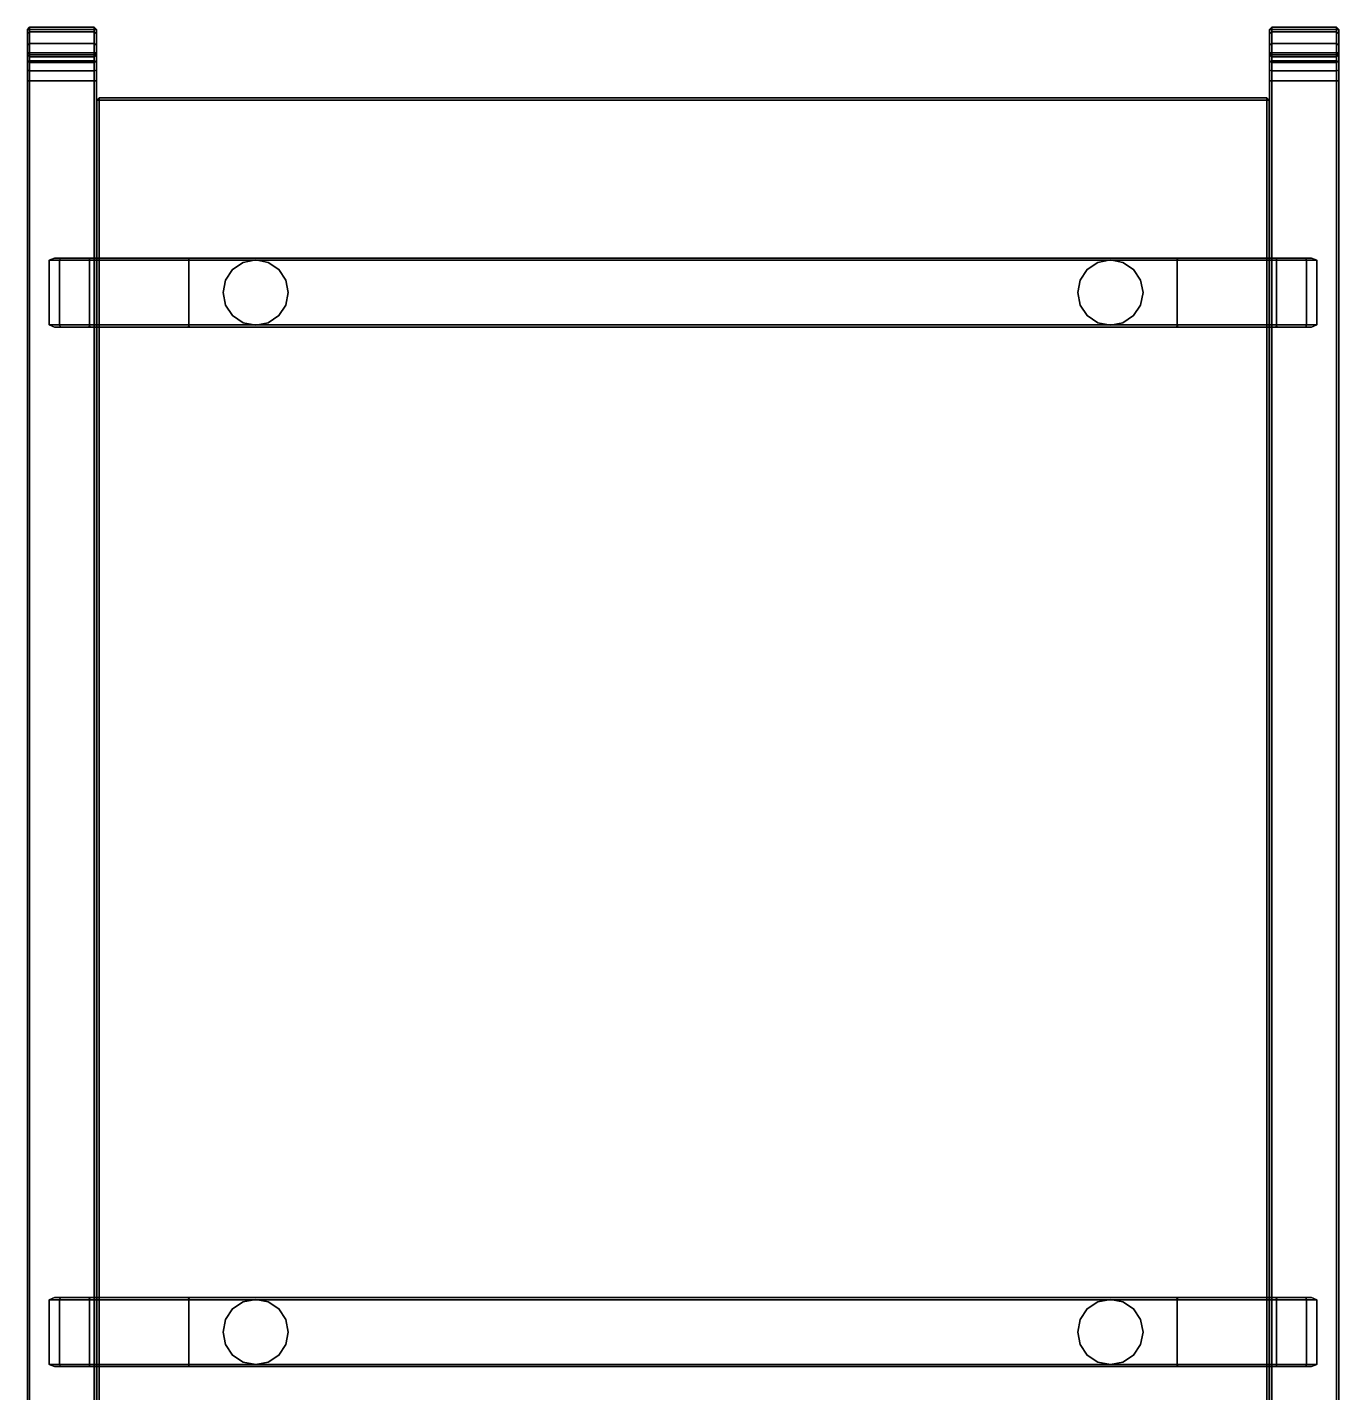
# Model space of a CAD drawing. Header units: metres. Extents: x 270 to 916, y 105 to 559.
# Drawn here: x 321.53 to 345.27, y 242.04 to 266.76 of the extents above; entities that cross this region are included whole.
import ezdxf

# ---------------------------------------------------------------- set-up
doc = ezdxf.new("R2010")
doc.units = ezdxf.units.M
doc.header["$MEASUREMENT"] = 0
for name, color, linetype in [('Furniture', 30, 'Continuous'), ('Table-Glass', 7, 'Continuous'), ('Table-Legs', 253, 'Continuous')]:
    doc.layers.add(name, color=color, linetype=linetype)

# ---------------------------------------------------------------- blocks, each defined once
blk = doc.blocks.new('Table')
at = {"layer": 'Table-Glass'}
for points in [[(-22.303, 10.57, 13.937), (-22.303, 10.61, 13.897), (-22.343, 10.57, 13.897), (-22.303, 10.57, 13.937)], [(-22.343, 10.57, 13.583), (-22.303, 10.61, 13.583), (-22.303, 10.57, 13.543)], [(-22.343, 10.57, 13.897), (-22.303, 10.61, 13.897), (-22.303, 10.61, 13.583), (-22.343, 10.57, 13.583)], [(-22.303, 10.57, 13.937), (-22.343, 10.57, 13.897), (-22.343, -10.571, 13.897), (-22.303, -10.571, 13.937)], [(-22.343, -10.571, 13.583), (-22.343, 10.57, 13.583), (-22.303, 10.57, 13.543), (-22.303, -10.571, 13.543)], [(-22.343, 10.57, 13.583), (-22.343, -10.571, 13.583), (-22.343, -10.571, 13.897), (-22.343, 10.57, 13.897)], [(22.302, 10.57, 13.937), (22.302, 10.61, 13.897), (-22.303, 10.61, 13.897), (-22.303, 10.57, 13.937)], [(-22.303, 10.61, 13.583), (22.302, 10.61, 13.583), (22.302, 10.57, 13.543), (-22.303, 10.57, 13.543)], [(22.302, 10.61, 13.897), (22.302, 10.61, 13.583), (-22.303, 10.61, 13.583), (-22.303, 10.61, 13.897)], [(-22.303, -10.571, 13.937), (22.302, -10.571, 13.937), (22.302, 10.57, 13.937), (-22.303, 10.57, 13.937)], [(22.302, 10.57, 13.543), (22.302, -10.571, 13.543), (-22.303, -10.571, 13.543), (-22.303, 10.57, 13.543)], [(-22.303, -10.571, 13.937), (-22.343, -10.571, 13.897), (-22.303, -10.611, 13.897), (-22.303, -10.571, 13.937)], [(-22.303, -10.611, 13.583), (-22.343, -10.571, 13.583), (-22.303, -10.571, 13.543)], [(-22.303, -10.611, 13.897), (-22.343, -10.571, 13.897), (-22.343, -10.571, 13.583), (-22.303, -10.611, 13.583)], [(-22.303, -10.571, 13.937), (-22.303, -10.611, 13.897), (22.302, -10.611, 13.897), (22.302, -10.571, 13.937)], [(22.302, -10.611, 13.583), (-22.303, -10.611, 13.583), (-22.303, -10.571, 13.543), (22.302, -10.571, 13.543)], [(22.302, -10.611, 13.897), (-22.303, -10.611, 13.897), (-22.303, -10.611, 13.583), (22.302, -10.611, 13.583)]]:
    blk.add_3dface(points, dxfattribs=at)
at = {"layer": 'Table-Legs'}
for points in [[(-23.582, 11.83, 0.12), (-23.622, 11.83, 0.16), (-23.582, 11.87, 0.16)], [(-23.582, 11.87, 0.08), (-23.622, 11.83, 0.08), (-23.582, 11.83, 0.12), (-23.582, 11.87, 0.08)], [(-23.582, 11.87, 0.08), (-23.582, 11.87, 0), (-23.622, 11.83, 0), (-23.622, 11.83, 0.08)], [(-23.54, 11.83, 13.358), (-23.503, 11.87, 13.342), (-23.582, 11.87, 12.995), (-23.622, 11.83, 12.996)], [(-23.622, 11.83, 12.996), (-23.582, 11.87, 12.995), (-23.582, 11.87, 0.16), (-23.622, 11.83, 0.16)], [(-23.162, 11.87, 0.16), (-23.162, 11.83, 0.12), (-23.582, 11.83, 0.12), (-23.582, 11.87, 0.16)], [(-23.582, 11.83, 0.12), (-23.162, 11.83, 0.12), (-23.162, 11.87, 0.08), (-23.582, 11.87, 0.08)], [(-23.582, 11.87, 0), (-23.582, 11.87, 0.08), (-23.162, 11.87, 0.08), (-23.162, 11.87, 0)], [(-23.503, 11.87, 13.342), (-23.123, 11.87, 13.161), (-23.162, 11.87, 12.966), (-23.582, 11.87, 12.995)], [(-23.582, 11.87, 12.995), (-23.162, 11.87, 12.966), (-23.162, 11.87, 0.16), (-23.582, 11.87, 0.16)], [(-23.327, 11.83, 13.663), (-23.299, 11.87, 13.634), (-23.503, 11.87, 13.342), (-23.54, 11.83, 13.358)], [(-23.299, 11.87, 13.634), (-23.013, 11.87, 13.327), (-23.123, 11.87, 13.161), (-23.503, 11.87, 13.342)], [(-23.016, 11.83, 13.865), (-23.001, 11.87, 13.828), (-23.299, 11.87, 13.634), (-23.327, 11.83, 13.663)], [(-23.001, 11.87, 13.828), (-22.847, 11.87, 13.438), (-23.013, 11.87, 13.327), (-23.299, 11.87, 13.634)], [(-23.162, 11.87, 0.16), (-23.122, 11.83, 0.16), (-23.162, 11.83, 0.12), (-23.162, 11.87, 0.16)], [(-23.162, 11.83, 0.12), (-23.122, 11.83, 0.08), (-23.162, 11.87, 0.08)], [(-23.122, 11.83, 0.08), (-23.122, 11.83, 0), (-23.162, 11.87, 0), (-23.162, 11.87, 0.08)], [(-23.123, 11.87, 13.161), (-23.086, 11.83, 13.146), (-23.122, 11.83, 12.966), (-23.162, 11.87, 12.966)], [(-23.162, 11.87, 12.966), (-23.122, 11.83, 12.966), (-23.122, 11.83, 0.16), (-23.162, 11.87, 0.16)], [(-23.013, 11.87, 13.327), (-22.984, 11.83, 13.299), (-23.086, 11.83, 13.146), (-23.123, 11.87, 13.161)], [(-22.652, 11.83, 13.937), (-22.652, 11.87, 13.897), (-23.001, 11.87, 13.828), (-23.016, 11.83, 13.865)], [(-22.847, 11.87, 13.438), (-22.832, 11.83, 13.401), (-22.984, 11.83, 13.299), (-23.013, 11.87, 13.327)], [(-22.652, 11.87, 13.897), (-22.652, 11.87, 13.477), (-22.847, 11.87, 13.438), (-23.001, 11.87, 13.828)], [(-22.652, 11.87, 13.477), (-22.652, 11.83, 13.437), (-22.832, 11.83, 13.401), (-22.847, 11.87, 13.438)], [(22.652, 11.87, 13.477), (22.652, 11.83, 13.437), (-22.652, 11.83, 13.437), (-22.652, 11.87, 13.477)], [(22.652, 11.87, 13.897), (22.652, 11.87, 13.477), (-22.652, 11.87, 13.477), (-22.652, 11.87, 13.897)], [(22.652, 11.83, 13.937), (22.652, 11.87, 13.897), (-22.652, 11.87, 13.897), (-22.652, 11.83, 13.937)], [(-23.582, 10.66, 0.12), (-23.622, 10.66, 0.16), (-23.622, 11.83, 0.16), (-23.582, 11.83, 0.12)], [(-23.622, 11.83, 0.08), (-23.622, 10.66, 0.08), (-23.582, 10.66, 0.12), (-23.582, 11.83, 0.12)], [(-23.622, 10.66, 0), (-23.622, 10.66, 0.08), (-23.622, 11.83, 0.08), (-23.622, 11.83, 0)], [(-23.54, 10.66, 13.358), (-23.54, 11.83, 13.358), (-23.622, 11.83, 12.996), (-23.622, 10.66, 12.996)], [(-23.622, 10.66, 12.996), (-23.622, 11.83, 12.996), (-23.622, 11.83, 0.16), (-23.622, 10.66, 0.16)], [(-23.327, 10.66, 13.663), (-23.327, 11.83, 13.663), (-23.54, 11.83, 13.358), (-23.54, 10.66, 13.358)], [(-23.016, 10.66, 13.865), (-23.016, 11.83, 13.865), (-23.327, 11.83, 13.663), (-23.327, 10.66, 13.663)], [(-23.162, 11.83, 0.12), (-23.122, 11.83, 0.16), (-23.122, 10.66, 0.16), (-23.162, 10.66, 0.12)], [(-23.122, 10.66, 0.08), (-23.122, 11.83, 0.08), (-23.162, 11.83, 0.12), (-23.162, 10.66, 0.12)], [(-23.122, 10.66, 0), (-23.122, 11.83, 0), (-23.122, 11.83, 0.08), (-23.122, 10.66, 0.08)], [(-23.086, 11.83, 13.146), (-23.086, 10.66, 13.146), (-23.122, 10.66, 12.966), (-23.122, 11.83, 12.966)], [(-23.122, 11.83, 12.966), (-23.122, 10.66, 12.966), (-23.122, 10.66, 0.16), (-23.122, 11.83, 0.16)], [(-22.984, 11.83, 13.299), (-22.984, 10.66, 13.299), (-23.086, 10.66, 13.146), (-23.086, 11.83, 13.146)], [(-22.652, 10.66, 13.937), (-22.652, 11.83, 13.937), (-23.016, 11.83, 13.865), (-23.016, 10.66, 13.865)], [(-22.832, 11.83, 13.401), (-22.832, 10.66, 13.401), (-22.984, 10.66, 13.299), (-22.984, 11.83, 13.299)], [(-22.652, 11.83, 13.437), (-22.652, 10.66, 13.437), (-22.832, 10.66, 13.401), (-22.832, 11.83, 13.401)], [(22.652, 11.83, 13.437), (22.652, 10.66, 13.437), (-22.652, 10.66, 13.437), (-22.652, 11.83, 13.437)], [(22.652, 10.66, 13.937), (22.652, 11.83, 13.937), (-22.652, 11.83, 13.937), (-22.652, 10.66, 13.937)], [(-19.404, 11.476, 13.437), (-19.444, 11.38, 13.397), (-19.444, 10.752, 13.397), (-19.404, 10.744, 13.437)], [(-19.404, 11.289, 13.249), (-19.444, 11.272, 13.289), (-19.444, 11.38, 13.397), (-19.404, 11.476, 13.437)], [(-18.234, 11.476, 13.437), (-19.404, 11.476, 13.437), (-19.404, 10.744, 13.437), (-18.234, 10.744, 13.437)], [(-18.234, 11.289, 13.249), (-19.404, 11.289, 13.249), (-19.404, 11.476, 13.437), (-18.234, 11.476, 13.437)], [(-18.194, 11.38, 13.397), (-18.234, 11.476, 13.437), (-18.234, 10.744, 13.437), (-18.194, 10.752, 13.397)], [(-18.194, 11.272, 13.289), (-18.234, 11.289, 13.249), (-18.234, 11.476, 13.437), (-18.194, 11.38, 13.397)], [(-0.585, 11.476, 13.437), (-0.625, 11.38, 13.397), (-0.625, 10.752, 13.397), (-0.585, 10.744, 13.437)], [(-0.585, 11.289, 13.249), (-0.625, 11.272, 13.289), (-0.625, 11.38, 13.397), (-0.585, 11.476, 13.437)], [(0.585, 11.476, 13.437), (-0.585, 11.476, 13.437), (-0.585, 10.744, 13.437), (0.585, 10.744, 13.437)], [(0.585, 11.289, 13.249), (-0.585, 11.289, 13.249), (-0.585, 11.476, 13.437), (0.585, 11.476, 13.437)], [(0.625, 11.38, 13.397), (0.585, 11.476, 13.437), (0.585, 10.744, 13.437), (0.625, 10.752, 13.397)], [(0.625, 11.272, 13.289), (0.585, 11.289, 13.249), (0.585, 11.476, 13.437), (0.625, 11.38, 13.397)], [(-19.404, 10.744, 13.249), (-19.444, 10.737, 13.289), (-19.444, 11.272, 13.289), (-19.404, 11.289, 13.249)], [(-18.234, 10.744, 13.249), (-19.404, 10.744, 13.249), (-19.404, 11.289, 13.249), (-18.234, 11.289, 13.249)], [(-18.194, 10.737, 13.289), (-18.234, 10.744, 13.249), (-18.234, 11.289, 13.249), (-18.194, 11.272, 13.289)], [(-0.585, 10.744, 13.249), (-0.625, 10.737, 13.289), (-0.625, 11.272, 13.289), (-0.585, 11.289, 13.249)], [(0.585, 10.744, 13.249), (-0.585, 10.744, 13.249), (-0.585, 11.289, 13.249), (0.585, 11.289, 13.249)], [(0.625, 10.737, 13.289), (0.585, 10.744, 13.249), (0.585, 11.289, 13.249), (0.625, 11.272, 13.289)], [(-23.582, 10.66, 0.12), (-23.582, 10.62, 0.16), (-23.622, 10.66, 0.16), (-23.582, 10.66, 0.12)], [(-23.622, 10.66, 0.08), (-23.582, 10.62, 0.08), (-23.582, 10.66, 0.12)], [(-23.582, 10.62, 0), (-23.582, 10.62, 0.08), (-23.622, 10.66, 0.08), (-23.622, 10.66, 0)], [(-23.622, 10.66, 0.16), (-23.582, 10.62, 0.16), (-23.582, 10.62, 12.995), (-23.622, 10.66, 12.996)], [(-23.622, 10.66, 12.996), (-23.582, 10.62, 12.995), (-23.503, 10.62, 13.342), (-23.54, 10.66, 13.358)], [(-23.162, 10.66, 0.12), (-23.162, 10.62, 0.16), (-23.582, 10.62, 0.16), (-23.582, 10.66, 0.12)], [(-23.582, 10.62, 0.08), (-23.162, 10.62, 0.08), (-23.162, 10.66, 0.12), (-23.582, 10.66, 0.12)], [(-23.582, 10.66, 0.12), (-23.162, 10.66, 0.12), (-23.162, 10.62, 0.16), (-23.582, 10.62, 0.16)], [(-23.54, 10.66, 13.358), (-23.503, 10.62, 13.342), (-23.299, 10.62, 13.634), (-23.327, 10.66, 13.663)], [(-23.327, 10.66, 13.663), (-23.299, 10.62, 13.634), (-23.001, 10.62, 13.828), (-23.016, 10.66, 13.865)], [(-23.162, 10.66, 0.12), (-23.122, 10.66, 0.16), (-23.162, 10.62, 0.16), (-23.162, 10.66, 0.12)], [(-23.162, 10.62, 0.08), (-23.122, 10.66, 0.08), (-23.162, 10.66, 0.12)], [(-23.122, 10.66, 0), (-23.122, 10.66, 0.08), (-23.162, 10.62, 0.08), (-23.162, 10.62, 0)], [(-23.162, 10.66, 0.12), (-23.122, 10.66, 0.16), (-23.162, 10.62, 0.16)], [(-23.162, 10.62, 0.16), (-23.122, 10.66, 0.16), (-23.122, 10.66, 12.966), (-23.162, 10.62, 12.966)], [(-23.162, 10.62, 12.966), (-23.122, 10.66, 12.966), (-23.086, 10.66, 13.146), (-23.123, 10.62, 13.161)], [(-23.123, 10.62, 13.161), (-23.086, 10.66, 13.146), (-22.984, 10.66, 13.299), (-23.013, 10.62, 13.327)], [(-23.016, 10.66, 13.865), (-23.001, 10.62, 13.828), (-22.652, 10.62, 13.897), (-22.652, 10.66, 13.937)], [(-23.013, 10.62, 13.327), (-22.984, 10.66, 13.299), (-22.832, 10.66, 13.401), (-22.847, 10.62, 13.438)], [(-22.847, 10.62, 13.438), (-22.832, 10.66, 13.401), (-22.652, 10.66, 13.437), (-22.652, 10.62, 13.477)], [(-22.652, 10.62, 13.477), (-22.652, 10.66, 13.437), (22.652, 10.66, 13.437), (22.652, 10.62, 13.477)], [(-22.652, 10.66, 13.937), (-22.652, 10.62, 13.897), (22.652, 10.62, 13.897), (22.652, 10.66, 13.937)], [(-19.404, 10.744, 13.437), (-19.444, 10.752, 13.397), (-19.444, 8.955, 12.68), (-19.404, 8.947, 12.72)], [(-19.404, 8.947, 12.533), (-19.444, 8.939, 12.573), (-19.444, 10.737, 13.289), (-19.404, 10.744, 13.249)], [(-18.234, 10.744, 13.437), (-19.404, 10.744, 13.437), (-19.404, 8.947, 12.72), (-18.234, 8.947, 12.72)], [(-18.234, 8.947, 12.533), (-19.404, 8.947, 12.533), (-19.404, 10.744, 13.249), (-18.234, 10.744, 13.249)], [(-18.194, 10.752, 13.397), (-18.234, 10.744, 13.437), (-18.234, 8.947, 12.72), (-18.194, 8.955, 12.68)], [(-18.194, 8.939, 12.573), (-18.234, 8.947, 12.533), (-18.234, 10.744, 13.249), (-18.194, 10.737, 13.289)], [(-0.585, 10.744, 13.437), (-0.625, 10.752, 13.397), (-0.625, 8.955, 12.68), (-0.585, 8.947, 12.72)], [(-0.585, 8.947, 12.533), (-0.625, 8.939, 12.573), (-0.625, 10.737, 13.289), (-0.585, 10.744, 13.249)], [(0.585, 10.744, 13.437), (-0.585, 10.744, 13.437), (-0.585, 8.947, 12.72), (0.585, 8.947, 12.72)], [(0.585, 8.947, 12.533), (-0.585, 8.947, 12.533), (-0.585, 10.744, 13.249), (0.585, 10.744, 13.249)], [(0.625, 10.752, 13.397), (0.585, 10.744, 13.437), (0.585, 8.947, 12.72), (0.625, 8.955, 12.68)], [(0.625, 8.939, 12.573), (0.585, 8.947, 12.533), (0.585, 10.744, 13.249), (0.625, 10.737, 13.289)], [(-23.582, 10.62, 0.08), (-23.582, 10.62, 0), (-23.162, 10.62, 0), (-23.162, 10.62, 0.08)], [(-23.582, 10.62, 0.16), (-23.162, 10.62, 0.16), (-23.162, 10.62, 12.966), (-23.582, 10.62, 12.995)], [(-23.582, 10.62, 12.995), (-23.162, 10.62, 12.966), (-23.123, 10.62, 13.161), (-23.503, 10.62, 13.342)], [(-23.503, 10.62, 13.342), (-23.123, 10.62, 13.161), (-23.013, 10.62, 13.327), (-23.299, 10.62, 13.634)], [(-23.299, 10.62, 13.634), (-23.013, 10.62, 13.327), (-22.847, 10.62, 13.438), (-23.001, 10.62, 13.828)], [(-23.001, 10.62, 13.828), (-22.847, 10.62, 13.438), (-22.652, 10.62, 13.477), (-22.652, 10.62, 13.897)], [(-22.652, 10.62, 13.897), (-22.652, 10.62, 13.477), (22.652, 10.62, 13.477), (22.652, 10.62, 13.897)], [(-19.404, 8.947, 12.72), (-19.444, 8.955, 12.68), (-19.444, -8.955, 12.68), (-19.404, -8.947, 12.72)], [(-19.404, -8.947, 12.533), (-19.444, -8.939, 12.573), (-19.444, 8.939, 12.573), (-19.404, 8.947, 12.533)], [(-18.234, 8.947, 12.72), (-19.404, 8.947, 12.72), (-19.404, -8.947, 12.72), (-18.234, -8.947, 12.72)], [(-18.234, -8.947, 12.533), (-19.404, -8.947, 12.533), (-19.404, 8.947, 12.533), (-18.234, 8.947, 12.533)], [(-18.194, 8.955, 12.68), (-18.234, 8.947, 12.72), (-18.234, -8.947, 12.72), (-18.194, -8.955, 12.68)], [(-18.194, -8.939, 12.573), (-18.234, -8.947, 12.533), (-18.234, 8.947, 12.533), (-18.194, 8.939, 12.573)], [(-0.585, 8.947, 12.72), (-0.625, 8.955, 12.68), (-0.625, -8.955, 12.68), (-0.585, -8.947, 12.72)], [(-0.585, -8.947, 12.533), (-0.625, -8.939, 12.573), (-0.625, 8.939, 12.573), (-0.585, 8.947, 12.533)], [(0.585, 8.947, 12.72), (-0.585, 8.947, 12.72), (-0.585, -8.947, 12.72), (0.585, -8.947, 12.72)], [(0.585, -8.947, 12.533), (-0.585, -8.947, 12.533), (-0.585, 8.947, 12.533), (0.585, 8.947, 12.533)], [(0.625, 8.955, 12.68), (0.585, 8.947, 12.72), (0.585, -8.947, 12.72), (0.625, -8.955, 12.68)], [(0.625, -8.939, 12.573), (0.585, -8.947, 12.533), (0.585, 8.947, 12.533), (0.625, 8.939, 12.573)], [(-19.046, 8.282, 12.72), (-19.237, 8.154, 12.72), (-19.237, 8.154, 13.543), (-19.046, 8.282, 13.543)], [(-18.82, 8.327, 12.72), (-19.046, 8.282, 12.72), (-19.046, 8.282, 13.543), (-18.82, 8.327, 13.543)], [(-18.594, 8.282, 12.72), (-18.82, 8.327, 12.72), (-18.82, 8.327, 13.543), (-18.594, 8.282, 13.543)], [(-18.402, 8.154, 12.72), (-18.594, 8.282, 12.72), (-18.594, 8.282, 13.543), (-18.402, 8.154, 13.543)], [(-0.226, 8.282, 12.72), (-0.418, 8.154, 12.72), (-0.418, 8.154, 13.543), (-0.226, 8.282, 13.543)], [(0, 8.327, 12.72), (-0.226, 8.282, 12.72), (-0.226, 8.282, 13.543), (0, 8.327, 13.543)], [(0.226, 8.282, 12.72), (0, 8.327, 12.72), (0, 8.327, 13.543), (0.226, 8.282, 13.543)], [(0.417, 8.154, 12.72), (0.226, 8.282, 12.72), (0.226, 8.282, 13.543), (0.417, 8.154, 13.543)], [(-19.365, 7.962, 12.72), (-19.41, 7.736, 12.72), (-19.41, 7.736, 13.543), (-19.365, 7.962, 13.543)], [(-19.237, 8.154, 12.72), (-19.365, 7.962, 12.72), (-19.365, 7.962, 13.543), (-19.237, 8.154, 13.543)], [(-18.274, 7.962, 12.72), (-18.402, 8.154, 12.72), (-18.402, 8.154, 13.543), (-18.274, 7.962, 13.543)], [(-18.229, 7.736, 12.72), (-18.274, 7.962, 12.72), (-18.274, 7.962, 13.543), (-18.229, 7.736, 13.543)], [(-0.546, 7.962, 12.72), (-0.591, 7.736, 12.72), (-0.591, 7.736, 13.543), (-0.546, 7.962, 13.543)], [(-0.418, 8.154, 12.72), (-0.546, 7.962, 12.72), (-0.546, 7.962, 13.543), (-0.418, 8.154, 13.543)], [(0.545, 7.962, 12.72), (0.417, 8.154, 12.72), (0.417, 8.154, 13.543), (0.545, 7.962, 13.543)], [(0.59, 7.736, 12.72), (0.545, 7.962, 12.72), (0.545, 7.962, 13.543), (0.59, 7.736, 13.543)], [(-19.41, 7.736, 12.72), (-19.365, 7.51, 12.72), (-19.365, 7.51, 13.543), (-19.41, 7.736, 13.543)], [(-18.274, 7.51, 12.72), (-18.229, 7.736, 12.72), (-18.229, 7.736, 13.543), (-18.274, 7.51, 13.543)], [(-0.591, 7.736, 12.72), (-0.546, 7.51, 12.72), (-0.546, 7.51, 13.543), (-0.591, 7.736, 13.543)], [(0.545, 7.51, 12.72), (0.59, 7.736, 12.72), (0.59, 7.736, 13.543), (0.545, 7.51, 13.543)], [(-19.365, 7.51, 12.72), (-19.237, 7.319, 12.72), (-19.237, 7.319, 13.543), (-19.365, 7.51, 13.543)], [(-18.402, 7.319, 12.72), (-18.274, 7.51, 12.72), (-18.274, 7.51, 13.543), (-18.402, 7.319, 13.543)], [(-0.546, 7.51, 12.72), (-0.418, 7.319, 12.72), (-0.418, 7.319, 13.543), (-0.546, 7.51, 13.543)], [(0.417, 7.319, 12.72), (0.545, 7.51, 12.72), (0.545, 7.51, 13.543), (0.417, 7.319, 13.543)], [(-19.237, 7.319, 12.72), (-19.046, 7.191, 12.72), (-19.046, 7.191, 13.543), (-19.237, 7.319, 13.543)], [(-19.046, 7.191, 12.72), (-18.82, 7.146, 12.72), (-18.82, 7.146, 13.543), (-19.046, 7.191, 13.543)], [(-18.82, 7.146, 12.72), (-18.594, 7.191, 12.72), (-18.594, 7.191, 13.543), (-18.82, 7.146, 13.543)], [(-18.594, 7.191, 12.72), (-18.402, 7.319, 12.72), (-18.402, 7.319, 13.543), (-18.594, 7.191, 13.543)], [(-0.418, 7.319, 12.72), (-0.226, 7.191, 12.72), (-0.226, 7.191, 13.543), (-0.418, 7.319, 13.543)], [(-0.226, 7.191, 12.72), (0, 7.146, 12.72), (0, 7.146, 13.543), (-0.226, 7.191, 13.543)], [(0, 7.146, 12.72), (0.226, 7.191, 12.72), (0.226, 7.191, 13.543), (0, 7.146, 13.543)], [(0.226, 7.191, 12.72), (0.417, 7.319, 12.72), (0.417, 7.319, 13.543), (0.226, 7.191, 13.543)], [(-18.82, -7.146, 12.72), (-19.046, -7.191, 12.72), (-19.046, -7.191, 13.543), (-18.82, -7.146, 13.543)], [(-18.594, -7.191, 12.72), (-18.82, -7.146, 12.72), (-18.82, -7.146, 13.543), (-18.594, -7.191, 13.543)], [(0, -7.146, 12.72), (-0.226, -7.191, 12.72), (-0.226, -7.191, 13.543), (0, -7.146, 13.543)], [(0.226, -7.191, 12.72), (0, -7.146, 12.72), (0, -7.146, 13.543), (0.226, -7.191, 13.543)], [(-19.237, -7.319, 12.72), (-19.365, -7.51, 12.72), (-19.365, -7.51, 13.543), (-19.237, -7.319, 13.543)], [(-19.046, -7.191, 12.72), (-19.237, -7.319, 12.72), (-19.237, -7.319, 13.543), (-19.046, -7.191, 13.543)], [(-18.402, -7.319, 12.72), (-18.594, -7.191, 12.72), (-18.594, -7.191, 13.543), (-18.402, -7.319, 13.543)], [(-18.274, -7.51, 12.72), (-18.402, -7.319, 12.72), (-18.402, -7.319, 13.543), (-18.274, -7.51, 13.543)], [(-0.418, -7.319, 12.72), (-0.546, -7.51, 12.72), (-0.546, -7.51, 13.543), (-0.418, -7.319, 13.543)], [(-0.226, -7.191, 12.72), (-0.418, -7.319, 12.72), (-0.418, -7.319, 13.543), (-0.226, -7.191, 13.543)], [(0.417, -7.319, 12.72), (0.226, -7.191, 12.72), (0.226, -7.191, 13.543), (0.417, -7.319, 13.543)], [(0.545, -7.51, 12.72), (0.417, -7.319, 12.72), (0.417, -7.319, 13.543), (0.545, -7.51, 13.543)], [(-19.365, -7.51, 12.72), (-19.41, -7.736, 12.72), (-19.41, -7.736, 13.543), (-19.365, -7.51, 13.543)], [(-18.229, -7.736, 12.72), (-18.274, -7.51, 12.72), (-18.274, -7.51, 13.543), (-18.229, -7.736, 13.543)], [(-0.546, -7.51, 12.72), (-0.591, -7.736, 12.72), (-0.591, -7.736, 13.543), (-0.546, -7.51, 13.543)], [(0.59, -7.736, 12.72), (0.545, -7.51, 12.72), (0.545, -7.51, 13.543), (0.59, -7.736, 13.543)], [(-19.41, -7.736, 12.72), (-19.365, -7.962, 12.72), (-19.365, -7.962, 13.543), (-19.41, -7.736, 13.543)], [(-18.274, -7.962, 12.72), (-18.229, -7.736, 12.72), (-18.229, -7.736, 13.543), (-18.274, -7.962, 13.543)], [(-0.591, -7.736, 12.72), (-0.546, -7.962, 12.72), (-0.546, -7.962, 13.543), (-0.591, -7.736, 13.543)], [(0.545, -7.962, 12.72), (0.59, -7.736, 12.72), (0.59, -7.736, 13.543), (0.545, -7.962, 13.543)], [(-19.365, -7.962, 12.72), (-19.237, -8.154, 12.72), (-19.237, -8.154, 13.543), (-19.365, -7.962, 13.543)], [(-19.237, -8.154, 12.72), (-19.046, -8.282, 12.72), (-19.046, -8.282, 13.543), (-19.237, -8.154, 13.543)], [(-18.594, -8.282, 12.72), (-18.402, -8.154, 12.72), (-18.402, -8.154, 13.543), (-18.594, -8.282, 13.543)], [(-18.402, -8.154, 12.72), (-18.274, -7.962, 12.72), (-18.274, -7.962, 13.543), (-18.402, -8.154, 13.543)], [(-0.546, -7.962, 12.72), (-0.418, -8.154, 12.72), (-0.418, -8.154, 13.543), (-0.546, -7.962, 13.543)], [(-0.418, -8.154, 12.72), (-0.226, -8.282, 12.72), (-0.226, -8.282, 13.543), (-0.418, -8.154, 13.543)], [(0.226, -8.282, 12.72), (0.417, -8.154, 12.72), (0.417, -8.154, 13.543), (0.226, -8.282, 13.543)], [(0.417, -8.154, 12.72), (0.545, -7.962, 12.72), (0.545, -7.962, 13.543), (0.417, -8.154, 13.543)], [(-19.046, -8.282, 12.72), (-18.82, -8.327, 12.72), (-18.82, -8.327, 13.543), (-19.046, -8.282, 13.543)], [(-18.82, -8.327, 12.72), (-18.594, -8.282, 12.72), (-18.594, -8.282, 13.543), (-18.82, -8.327, 13.543)], [(-0.226, -8.282, 12.72), (0, -8.327, 12.72), (0, -8.327, 13.543), (-0.226, -8.282, 13.543)], [(0, -8.327, 12.72), (0.226, -8.282, 12.72), (0.226, -8.282, 13.543), (0, -8.327, 13.543)], [(-19.404, -10.744, 13.249), (-19.444, -10.737, 13.289), (-19.444, -8.939, 12.573), (-19.404, -8.947, 12.533)], [(-19.404, -8.947, 12.72), (-19.444, -8.955, 12.68), (-19.444, -10.752, 13.397), (-19.404, -10.744, 13.437)], [(-18.234, -8.947, 12.72), (-19.404, -8.947, 12.72), (-19.404, -10.744, 13.437), (-18.234, -10.744, 13.437)], [(-18.234, -10.744, 13.249), (-19.404, -10.744, 13.249), (-19.404, -8.947, 12.533), (-18.234, -8.947, 12.533)], [(-18.194, -10.737, 13.289), (-18.234, -10.744, 13.249), (-18.234, -8.947, 12.533), (-18.194, -8.939, 12.573)], [(-18.194, -8.955, 12.68), (-18.234, -8.947, 12.72), (-18.234, -10.744, 13.437), (-18.194, -10.752, 13.397)], [(-0.585, -10.744, 13.249), (-0.625, -10.737, 13.289), (-0.625, -8.939, 12.573), (-0.585, -8.947, 12.533)], [(-0.585, -8.947, 12.72), (-0.625, -8.955, 12.68), (-0.625, -10.752, 13.397), (-0.585, -10.744, 13.437)], [(0.585, -8.947, 12.72), (-0.585, -8.947, 12.72), (-0.585, -10.744, 13.437), (0.585, -10.744, 13.437)], [(0.585, -10.744, 13.249), (-0.585, -10.744, 13.249), (-0.585, -8.947, 12.533), (0.585, -8.947, 12.533)], [(0.625, -10.737, 13.289), (0.585, -10.744, 13.249), (0.585, -8.947, 12.533), (0.625, -8.939, 12.573)], [(0.625, -8.955, 12.68), (0.585, -8.947, 12.72), (0.585, -10.744, 13.437), (0.625, -10.752, 13.397)], [(-23.582, -10.66, 0.12), (-23.622, -10.66, 0.16), (-23.582, -10.62, 0.16)], [(-23.582, -10.62, 0.08), (-23.622, -10.66, 0.08), (-23.582, -10.66, 0.12), (-23.582, -10.62, 0.08)], [(-23.582, -10.62, 0.08), (-23.582, -10.62, 0), (-23.622, -10.66, 0), (-23.622, -10.66, 0.08)], [(-23.54, -10.66, 13.358), (-23.503, -10.62, 13.342), (-23.582, -10.62, 12.995), (-23.622, -10.66, 12.996)], [(-23.622, -10.66, 12.996), (-23.582, -10.62, 12.995), (-23.582, -10.62, 0.16), (-23.622, -10.66, 0.16)], [(-23.162, -10.62, 0.16), (-23.162, -10.66, 0.12), (-23.582, -10.66, 0.12), (-23.582, -10.62, 0.16)], [(-23.582, -10.66, 0.12), (-23.162, -10.66, 0.12), (-23.162, -10.62, 0.08), (-23.582, -10.62, 0.08)], [(-23.582, -10.62, 0), (-23.582, -10.62, 0.08), (-23.162, -10.62, 0.08), (-23.162, -10.62, 0)], [(-23.503, -10.62, 13.342), (-23.123, -10.62, 13.161), (-23.162, -10.62, 12.966), (-23.582, -10.62, 12.995)], [(-23.582, -10.62, 12.995), (-23.162, -10.62, 12.966), (-23.162, -10.62, 0.16), (-23.582, -10.62, 0.16)], [(-23.327, -10.66, 13.663), (-23.299, -10.62, 13.634), (-23.503, -10.62, 13.342), (-23.54, -10.66, 13.358)], [(-23.299, -10.62, 13.634), (-23.013, -10.62, 13.327), (-23.123, -10.62, 13.161), (-23.503, -10.62, 13.342)], [(-23.016, -10.66, 13.865), (-23.001, -10.62, 13.828), (-23.299, -10.62, 13.634), (-23.327, -10.66, 13.663)], [(-23.001, -10.62, 13.828), (-22.847, -10.62, 13.438), (-23.013, -10.62, 13.327), (-23.299, -10.62, 13.634)], [(-23.162, -10.62, 0.16), (-23.122, -10.66, 0.16), (-23.162, -10.66, 0.12), (-23.162, -10.62, 0.16)], [(-23.162, -10.66, 0.12), (-23.122, -10.66, 0.08), (-23.162, -10.62, 0.08)], [(-23.122, -10.66, 0.08), (-23.122, -10.66, 0), (-23.162, -10.62, 0), (-23.162, -10.62, 0.08)], [(-23.123, -10.62, 13.161), (-23.086, -10.66, 13.146), (-23.122, -10.66, 12.966), (-23.162, -10.62, 12.966)], [(-23.162, -10.62, 12.966), (-23.122, -10.66, 12.966), (-23.122, -10.66, 0.16), (-23.162, -10.62, 0.16)], [(-23.013, -10.62, 13.327), (-22.984, -10.66, 13.299), (-23.086, -10.66, 13.146), (-23.123, -10.62, 13.161)], [(-22.652, -10.66, 13.937), (-22.652, -10.62, 13.897), (-23.001, -10.62, 13.828), (-23.016, -10.66, 13.865)], [(-22.847, -10.62, 13.438), (-22.832, -10.66, 13.401), (-22.984, -10.66, 13.299), (-23.013, -10.62, 13.327)], [(-22.652, -10.62, 13.897), (-22.652, -10.62, 13.477), (-22.847, -10.62, 13.438), (-23.001, -10.62, 13.828)], [(-22.652, -10.62, 13.477), (-22.652, -10.66, 13.437), (-22.832, -10.66, 13.401), (-22.847, -10.62, 13.438)], [(22.652, -10.62, 13.477), (22.652, -10.66, 13.437), (-22.652, -10.66, 13.437), (-22.652, -10.62, 13.477)], [(22.652, -10.62, 13.897), (22.652, -10.62, 13.477), (-22.652, -10.62, 13.477), (-22.652, -10.62, 13.897)], [(22.652, -10.66, 13.937), (22.652, -10.62, 13.897), (-22.652, -10.62, 13.897), (-22.652, -10.66, 13.937)], [(-23.582, -11.83, 0.12), (-23.622, -11.83, 0.16), (-23.622, -10.66, 0.16), (-23.582, -10.66, 0.12)], [(-23.622, -10.66, 0.08), (-23.622, -11.83, 0.08), (-23.582, -11.83, 0.12), (-23.582, -10.66, 0.12)], [(-23.622, -11.83, 0), (-23.622, -11.83, 0.08), (-23.622, -10.66, 0.08), (-23.622, -10.66, 0)], [(-23.54, -11.83, 13.358), (-23.54, -10.66, 13.358), (-23.622, -10.66, 12.996), (-23.622, -11.83, 12.996)], [(-23.622, -11.83, 12.996), (-23.622, -10.66, 12.996), (-23.622, -10.66, 0.16), (-23.622, -11.83, 0.16)], [(-23.327, -11.83, 13.663), (-23.327, -10.66, 13.663), (-23.54, -10.66, 13.358), (-23.54, -11.83, 13.358)], [(-23.016, -11.83, 13.865), (-23.016, -10.66, 13.865), (-23.327, -10.66, 13.663), (-23.327, -11.83, 13.663)], [(-23.162, -10.66, 0.12), (-23.122, -10.66, 0.16), (-23.122, -11.83, 0.16), (-23.162, -11.83, 0.12)], [(-23.122, -11.83, 0.08), (-23.122, -10.66, 0.08), (-23.162, -10.66, 0.12), (-23.162, -11.83, 0.12)], [(-23.122, -11.83, 0), (-23.122, -10.66, 0), (-23.122, -10.66, 0.08), (-23.122, -11.83, 0.08)], [(-23.086, -10.66, 13.146), (-23.086, -11.83, 13.146), (-23.122, -11.83, 12.966), (-23.122, -10.66, 12.966)], [(-23.122, -10.66, 12.966), (-23.122, -11.83, 12.966), (-23.122, -11.83, 0.16), (-23.122, -10.66, 0.16)], [(-22.984, -10.66, 13.299), (-22.984, -11.83, 13.299), (-23.086, -11.83, 13.146), (-23.086, -10.66, 13.146)], [(-22.652, -11.83, 13.937), (-22.652, -10.66, 13.937), (-23.016, -10.66, 13.865), (-23.016, -11.83, 13.865)], [(-22.832, -10.66, 13.401), (-22.832, -11.83, 13.401), (-22.984, -11.83, 13.299), (-22.984, -10.66, 13.299)], [(-22.652, -10.66, 13.437), (-22.652, -11.83, 13.437), (-22.832, -11.83, 13.401), (-22.832, -10.66, 13.401)], [(22.652, -10.66, 13.437), (22.652, -11.83, 13.437), (-22.652, -11.83, 13.437), (-22.652, -10.66, 13.437)], [(22.652, -11.83, 13.937), (22.652, -10.66, 13.937), (-22.652, -10.66, 13.937), (-22.652, -11.83, 13.937)], [(-19.404, -11.289, 13.249), (-19.444, -11.272, 13.289), (-19.444, -10.737, 13.289), (-19.404, -10.744, 13.249)], [(-19.404, -10.744, 13.437), (-19.444, -10.752, 13.397), (-19.444, -11.38, 13.397), (-19.404, -11.476, 13.437)], [(-18.234, -10.744, 13.437), (-19.404, -10.744, 13.437), (-19.404, -11.476, 13.437), (-18.234, -11.476, 13.437)], [(-18.234, -11.289, 13.249), (-19.404, -11.289, 13.249), (-19.404, -10.744, 13.249), (-18.234, -10.744, 13.249)], [(-18.194, -11.272, 13.289), (-18.234, -11.289, 13.249), (-18.234, -10.744, 13.249), (-18.194, -10.737, 13.289)], [(-18.194, -10.752, 13.397), (-18.234, -10.744, 13.437), (-18.234, -11.476, 13.437), (-18.194, -11.38, 13.397)], [(-0.585, -11.289, 13.249), (-0.625, -11.272, 13.289), (-0.625, -10.737, 13.289), (-0.585, -10.744, 13.249)], [(-0.585, -10.744, 13.437), (-0.625, -10.752, 13.397), (-0.625, -11.38, 13.397), (-0.585, -11.476, 13.437)], [(0.585, -10.744, 13.437), (-0.585, -10.744, 13.437), (-0.585, -11.476, 13.437), (0.585, -11.476, 13.437)], [(0.585, -11.289, 13.249), (-0.585, -11.289, 13.249), (-0.585, -10.744, 13.249), (0.585, -10.744, 13.249)], [(0.625, -11.272, 13.289), (0.585, -11.289, 13.249), (0.585, -10.744, 13.249), (0.625, -10.737, 13.289)], [(0.625, -10.752, 13.397), (0.585, -10.744, 13.437), (0.585, -11.476, 13.437), (0.625, -11.38, 13.397)], [(-19.404, -11.476, 13.437), (-19.444, -11.38, 13.397), (-19.444, -11.272, 13.289), (-19.404, -11.289, 13.249)], [(-18.234, -11.476, 13.437), (-19.404, -11.476, 13.437), (-19.404, -11.289, 13.249), (-18.234, -11.289, 13.249)], [(-18.194, -11.38, 13.397), (-18.234, -11.476, 13.437), (-18.234, -11.289, 13.249), (-18.194, -11.272, 13.289)], [(-0.585, -11.476, 13.437), (-0.625, -11.38, 13.397), (-0.625, -11.272, 13.289), (-0.585, -11.289, 13.249)], [(0.585, -11.476, 13.437), (-0.585, -11.476, 13.437), (-0.585, -11.289, 13.249), (0.585, -11.289, 13.249)], [(0.625, -11.38, 13.397), (0.585, -11.476, 13.437), (0.585, -11.289, 13.249), (0.625, -11.272, 13.289)], [(-23.582, -11.83, 0.12), (-23.582, -11.87, 0.16), (-23.622, -11.83, 0.16), (-23.582, -11.83, 0.12)], [(-23.622, -11.83, 0.08), (-23.582, -11.87, 0.08), (-23.582, -11.83, 0.12)], [(-23.582, -11.87, 0), (-23.582, -11.87, 0.08), (-23.622, -11.83, 0.08), (-23.622, -11.83, 0)], [(-23.622, -11.83, 0.16), (-23.582, -11.87, 0.16), (-23.582, -11.87, 12.995), (-23.622, -11.83, 12.996)], [(-23.622, -11.83, 12.996), (-23.582, -11.87, 12.995), (-23.503, -11.87, 13.342), (-23.54, -11.83, 13.358)], [(-23.162, -11.83, 0.12), (-23.162, -11.87, 0.16), (-23.582, -11.87, 0.16), (-23.582, -11.83, 0.12)], [(-23.582, -11.87, 0.08), (-23.162, -11.87, 0.08), (-23.162, -11.83, 0.12), (-23.582, -11.83, 0.12)], [(-23.582, -11.83, 0.12), (-23.162, -11.83, 0.12), (-23.162, -11.87, 0.16), (-23.582, -11.87, 0.16)], [(-23.54, -11.83, 13.358), (-23.503, -11.87, 13.342), (-23.299, -11.87, 13.634), (-23.327, -11.83, 13.663)], [(-23.327, -11.83, 13.663), (-23.299, -11.87, 13.634), (-23.001, -11.87, 13.828), (-23.016, -11.83, 13.865)], [(-23.162, -11.83, 0.12), (-23.122, -11.83, 0.16), (-23.162, -11.87, 0.16), (-23.162, -11.83, 0.12)], [(-23.162, -11.87, 0.08), (-23.122, -11.83, 0.08), (-23.162, -11.83, 0.12)], [(-23.122, -11.83, 0), (-23.122, -11.83, 0.08), (-23.162, -11.87, 0.08), (-23.162, -11.87, 0)], [(-23.162, -11.83, 0.12), (-23.122, -11.83, 0.16), (-23.162, -11.87, 0.16)], [(-23.162, -11.87, 0.16), (-23.122, -11.83, 0.16), (-23.122, -11.83, 12.966), (-23.162, -11.87, 12.966)], [(-23.162, -11.87, 12.966), (-23.122, -11.83, 12.966), (-23.086, -11.83, 13.146), (-23.123, -11.87, 13.161)], [(-23.123, -11.87, 13.161), (-23.086, -11.83, 13.146), (-22.984, -11.83, 13.299), (-23.013, -11.87, 13.327)], [(-23.016, -11.83, 13.865), (-23.001, -11.87, 13.828), (-22.652, -11.87, 13.897), (-22.652, -11.83, 13.937)], [(-23.013, -11.87, 13.327), (-22.984, -11.83, 13.299), (-22.832, -11.83, 13.401), (-22.847, -11.87, 13.438)], [(-22.847, -11.87, 13.438), (-22.832, -11.83, 13.401), (-22.652, -11.83, 13.437), (-22.652, -11.87, 13.477)], [(-22.652, -11.87, 13.477), (-22.652, -11.83, 13.437), (22.652, -11.83, 13.437), (22.652, -11.87, 13.477)], [(-22.652, -11.83, 13.937), (-22.652, -11.87, 13.897), (22.652, -11.87, 13.897), (22.652, -11.83, 13.937)], [(-23.582, -11.87, 0.08), (-23.582, -11.87, 0), (-23.162, -11.87, 0), (-23.162, -11.87, 0.08)], [(-23.582, -11.87, 0.16), (-23.162, -11.87, 0.16), (-23.162, -11.87, 12.966), (-23.582, -11.87, 12.995)], [(-23.582, -11.87, 12.995), (-23.162, -11.87, 12.966), (-23.123, -11.87, 13.161), (-23.503, -11.87, 13.342)], [(-23.503, -11.87, 13.342), (-23.123, -11.87, 13.161), (-23.013, -11.87, 13.327), (-23.299, -11.87, 13.634)], [(-23.299, -11.87, 13.634), (-23.013, -11.87, 13.327), (-22.847, -11.87, 13.438), (-23.001, -11.87, 13.828)], [(-23.001, -11.87, 13.828), (-22.847, -11.87, 13.438), (-22.652, -11.87, 13.477), (-22.652, -11.87, 13.897)], [(-22.652, -11.87, 13.897), (-22.652, -11.87, 13.477), (22.652, -11.87, 13.477), (22.652, -11.87, 13.897)]]:
    blk.add_3dface(points, dxfattribs=at)
for points, invisible_edges in [([(-19.444, 11.38, 13.397), (-19.444, 11.272, 13.289), (-19.444, 10.737, 13.289), (-19.444, 10.752, 13.397)], 4), ([(-18.194, 10.737, 13.289), (-18.194, 11.272, 13.289), (-18.194, 11.38, 13.397), (-18.194, 10.752, 13.397)], 8), ([(-0.625, 11.38, 13.397), (-0.625, 11.272, 13.289), (-0.625, 10.737, 13.289), (-0.625, 10.752, 13.397)], 4), ([(0.625, 10.737, 13.289), (0.625, 11.272, 13.289), (0.625, 11.38, 13.397), (0.625, 10.752, 13.397)], 8), ([(-19.444, 8.955, 12.68), (-19.444, 10.752, 13.397), (-19.444, 10.737, 13.289), (-19.444, 8.939, 12.573)], 10), ([(-18.194, 10.737, 13.289), (-18.194, 10.752, 13.397), (-18.194, 8.955, 12.68), (-18.194, 8.939, 12.573)], 5), ([(-0.625, 8.955, 12.68), (-0.625, 10.752, 13.397), (-0.625, 10.737, 13.289), (-0.625, 8.939, 12.573)], 10), ([(0.625, 10.737, 13.289), (0.625, 10.752, 13.397), (0.625, 8.955, 12.68), (0.625, 8.939, 12.573)], 5), ([(-19.444, -8.955, 12.68), (-19.444, 8.955, 12.68), (-19.444, 8.939, 12.573), (-19.444, -8.939, 12.573)], 10), ([(-18.194, 8.939, 12.573), (-18.194, 8.955, 12.68), (-18.194, -8.955, 12.68), (-18.194, -8.939, 12.573)], 5), ([(-0.625, -8.955, 12.68), (-0.625, 8.955, 12.68), (-0.625, 8.939, 12.573), (-0.625, -8.939, 12.573)], 10), ([(0.625, 8.939, 12.573), (0.625, 8.955, 12.68), (0.625, -8.955, 12.68), (0.625, -8.939, 12.573)], 5), ([(-19.444, -10.752, 13.397), (-19.444, -8.955, 12.68), (-19.444, -8.939, 12.573), (-19.444, -10.737, 13.289)], 10), ([(-18.194, -8.939, 12.573), (-18.194, -8.955, 12.68), (-18.194, -10.752, 13.397), (-18.194, -10.737, 13.289)], 5), ([(-0.625, -10.752, 13.397), (-0.625, -8.955, 12.68), (-0.625, -8.939, 12.573), (-0.625, -10.737, 13.289)], 10), ([(0.625, -8.939, 12.573), (0.625, -8.955, 12.68), (0.625, -10.752, 13.397), (0.625, -10.737, 13.289)], 5), ([(-19.444, -11.38, 13.397), (-19.444, -10.752, 13.397), (-19.444, -10.737, 13.289), (-19.444, -11.272, 13.289)], 2), ([(-18.194, -10.737, 13.289), (-18.194, -10.752, 13.397), (-18.194, -11.38, 13.397), (-18.194, -11.272, 13.289)], 1), ([(-0.625, -11.38, 13.397), (-0.625, -10.752, 13.397), (-0.625, -10.737, 13.289), (-0.625, -11.272, 13.289)], 2), ([(0.625, -10.737, 13.289), (0.625, -10.752, 13.397), (0.625, -11.38, 13.397), (0.625, -11.272, 13.289)], 1)]:
    blk.add_3dface(points, dxfattribs=dict(at, invisible_edges=invisible_edges))

msp = doc.modelspace()

# ---------------------------------------------------------------- block references
at = {"layer": 'Furniture', "rotation": 270}
msp.add_blockref('Table', (333.396, 243.134), dxfattribs=at)

doc.saveas('drawing.dxf')
